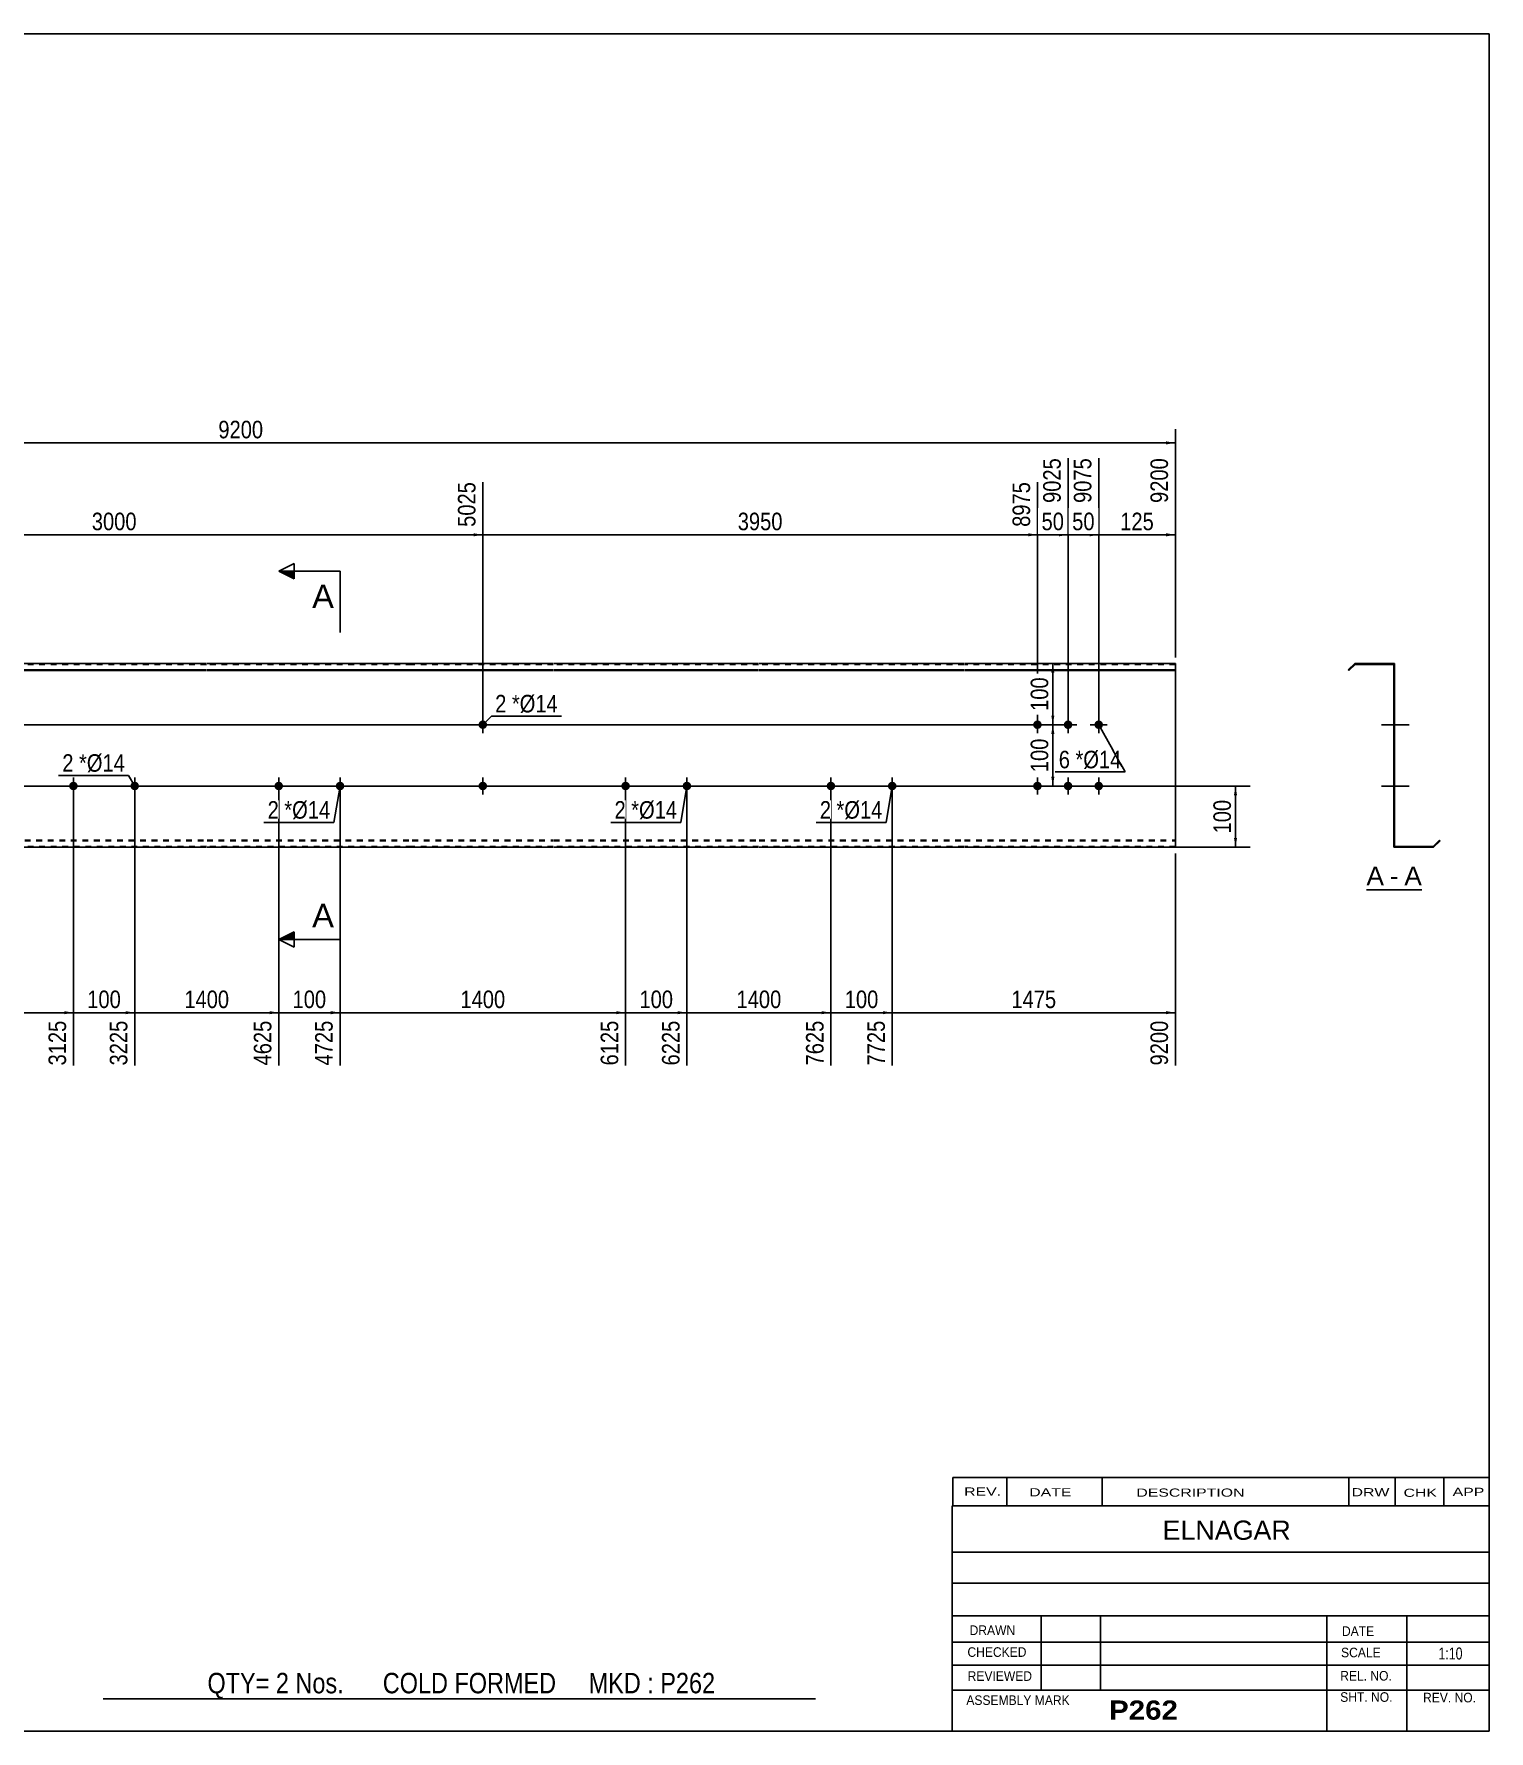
# Model space of a CAD drawing. Header units: millimetres. Extents: x -46 to 356, y -159 to 118.
# Drawn here: x 118.8 to 356.2, y -159.2 to 117.8 of the extents above; entities that cross this region are included whole.
import ezdxf

# ---------------------------------------------------------------- set-up
doc = ezdxf.new("R2010")
doc.units = ezdxf.units.MM
doc.linetypes.add('DXK_LINE_DOT1', pattern=[1.8814, 0.9407, -0.9407])
doc.styles.add('Arial', font='ARIAL.TTF', dxfattribs={"height": 0.2})
doc.styles.add('Arial Bold', font='ARIALBD.TTF', dxfattribs={"height": 0.2})
doc.styles.add('Arial Narrow', font='ARIALN.TTF', dxfattribs={"height": 0.2})

# ---------------------------------------------------------------- blocks, each defined once
blk = doc.blocks.new('Unknown-628701556-1200')
at = {"color": 5, "linetype": 'Continuous'}
for p, q in [((356.18, 117.75), (-43.82, 117.75)), ((356.18, -159.25), (356.18, 117.75)), ((-43.82, -159.25), (356.18, -159.25))]:
    blk.add_line(p, q, dxfattribs=at)
blk = doc.blocks.new('Unknown-628701556-12 - 1622')
at = {"color": 7, "linetype": 'Continuous'}
blk.add_line((336.18, -21.95), (345.21, -21.95), dxfattribs=at)
at = {"color": 0, "linetype": 'Continuous'}
blk.add_wipeout([(339.02, -21.2), (339.02, -18), (336.18, -18), (336.18, -21.2)], dxfattribs=at)
blk.add_wipeout([(341.4, -21.2), (341.4, -18), (339.98, -18), (339.98, -21.2)], dxfattribs=at)
at = {"color": 96, "linetype": 'Continuous', "style": 'Arial'}
blk.add_text('A', height=3.06, dxfattribs=at).set_placement((336.18, -21.2))
at = {"color": 0, "linetype": 'Continuous'}
blk.add_wipeout([(345.21, -21.2), (345.21, -18), (342.36, -18), (342.36, -21.2)], dxfattribs=at)
at = {"color": 96, "linetype": 'Continuous', "style": 'Arial'}
for s, p in [('A', (342.36, -21.2)), ('-', (339.98, -21.2))]:
    blk.add_text(s, height=3.06, dxfattribs=at).set_placement(p)
blk = doc.blocks.new('Bolt-628701556-1261 - 1220')
at = {"linetype": 'Continuous'}
for points in [[(192.69, 5, -1), (191.29, 5, -1)], [(192.69, -5, -1), (191.29, -5, -1)]]:
    blk.add_hatch(color=3, dxfattribs=at).paths.add_polyline_path(points)
at = {"color": 3, "linetype": 'Continuous'}
for p, q in [((191.99, 6.4), (191.99, 3.6)), ((193.39, 5), (190.59, 5)), ((193.39, -5), (190.59, -5)), ((191.99, -3.6), (191.99, -6.4))]:
    blk.add_line(p, q, dxfattribs=at)
blk = doc.blocks.new('Bolt-628701556-1304 - 1220')
at = {"linetype": 'Continuous'}
for points in [[(281.79, 5, -1), (283.19, 5, -1)], [(286.79, 5, -1), (288.19, 5, -1)], [(291.79, 5, -1), (293.19, 5, -1)], [(281.79, -5, -1), (283.19, -5, -1)], [(286.79, -5, -1), (288.19, -5, -1)], [(291.79, -5, -1), (293.19, -5, -1)]]:
    blk.add_hatch(color=3, dxfattribs=at).paths.add_polyline_path(points)
at = {"color": 3, "linetype": 'Continuous'}
for p, q in [((282.49, 3.6), (282.49, 6.4)), ((287.49, 3.6), (287.49, 6.4)), ((292.49, 3.6), (292.49, 6.4)), ((281.09, 5), (283.89, 5)), ((286.09, 5), (288.89, 5)), ((291.09, 5), (293.89, 5)), ((281.09, -5), (283.89, -5)), ((282.49, -6.4), (282.49, -3.6)), ((286.09, -5), (288.89, -5)), ((287.49, -6.4), (287.49, -3.6)), ((291.09, -5), (293.89, -5)), ((292.49, -6.4), (292.49, -3.6))]:
    blk.add_line(p, q, dxfattribs=at)
blk = doc.blocks.new('Bolt-628701556-1309 - 1220')
at = {"linetype": 'Continuous'}
for points in [[(125.19, -4.3, -1), (125.19, -5.7, -1)], [(135.19, -4.3, -1), (135.19, -5.7, -1)]]:
    blk.add_hatch(color=3, dxfattribs=at).paths.add_polyline_path(points)
at = {"color": 3, "linetype": 'Continuous'}
for p, q in [((123.79, -5), (126.59, -5)), ((125.19, -6.4), (125.19, -3.6)), ((133.79, -5), (136.59, -5)), ((135.19, -6.4), (135.19, -3.6))]:
    blk.add_line(p, q, dxfattribs=at)
blk = doc.blocks.new('Bolt-628701556-1314 - 1220')
at = {"linetype": 'Continuous'}
for points in [[(158.69, -4.3, -1), (158.69, -5.7, -1)], [(168.69, -4.3, -1), (168.69, -5.7, -1)]]:
    blk.add_hatch(color=3, dxfattribs=at).paths.add_polyline_path(points)
at = {"color": 3, "linetype": 'Continuous'}
for p, q in [((157.29, -5), (160.09, -5)), ((158.69, -6.4), (158.69, -3.6)), ((167.29, -5), (170.09, -5)), ((168.69, -6.4), (168.69, -3.6))]:
    blk.add_line(p, q, dxfattribs=at)
blk = doc.blocks.new('Bolt-628701556-1319 - 1220')
at = {"linetype": 'Continuous'}
for points in [[(215.29, -4.3, -1), (215.29, -5.7, -1)], [(225.29, -4.3, -1), (225.29, -5.7, -1)]]:
    blk.add_hatch(color=3, dxfattribs=at).paths.add_polyline_path(points)
at = {"color": 3, "linetype": 'Continuous'}
for p, q in [((213.89, -5), (216.69, -5)), ((215.29, -6.4), (215.29, -3.6)), ((223.89, -5), (226.69, -5)), ((225.29, -6.4), (225.29, -3.6))]:
    blk.add_line(p, q, dxfattribs=at)
blk = doc.blocks.new('Bolt-628701556-1324 - 1220')
at = {"linetype": 'Continuous'}
for points in [[(248.79, -4.3, -1), (248.79, -5.7, -1)], [(258.79, -4.3, -1), (258.79, -5.7, -1)]]:
    blk.add_hatch(color=3, dxfattribs=at).paths.add_polyline_path(points)
at = {"color": 3, "linetype": 'Continuous'}
for p, q in [((247.39, -5), (250.19, -5)), ((248.79, -6.4), (248.79, -3.6)), ((257.39, -5), (260.19, -5)), ((258.79, -6.4), (258.79, -3.6))]:
    blk.add_line(p, q, dxfattribs=at)
blk = doc.blocks.new('Part-628701556-1340 - 1220')
at = {"color": 2, "linetype": 'Continuous'}
for p, q in [((146.89, 15), (113.49, 15)), ((113.49, 13.94), (146.89, 13.94)), ((180.39, 15), (146.99, 15)), ((146.99, 13.94), (180.39, 13.94)), ((203.49, 15), (180.49, 15)), ((180.49, 13.94), (203.49, 13.94)), ((236.99, 15), (203.59, 15)), ((203.59, 13.94), (236.99, 13.94)), ((270.49, 15), (237.09, 15)), ((237.09, 13.94), (270.49, 13.94)), ((304.99, 15), (270.59, 15)), ((270.59, 13.94), (304.99, 13.94)), ((304.99, 13.94), (304.99, 15)), ((304.99, -15), (304.99, 13.94)), ((113.49, 13.83), (146.89, 13.83)), ((146.99, 13.83), (180.39, 13.83)), ((180.49, 13.83), (203.49, 13.83)), ((203.59, 13.83), (236.99, 13.83)), ((237.09, 13.83), (270.49, 13.83)), ((270.59, 13.83), (304.99, 13.83)), ((146.89, -15), (113.49, -15)), ((180.39, -15), (146.99, -15)), ((203.49, -15), (180.49, -15)), ((236.99, -15), (203.59, -15)), ((270.49, -15), (237.09, -15)), ((304.99, -15), (270.59, -15))]:
    blk.add_line(p, q, dxfattribs=at)
at = {"color": 7, "linetype": 'DXK_LINE_DOT1'}
for p, q in [((146.89, 14.85), (113.49, 14.85)), ((180.39, 14.85), (146.99, 14.85)), ((203.49, 14.85), (180.49, 14.85)), ((236.99, 14.85), (203.59, 14.85)), ((270.49, 14.85), (237.09, 14.85)), ((304.99, 14.85), (270.59, 14.85)), ((113.49, -13.83), (146.89, -13.83)), ((146.99, -13.83), (180.39, -13.83)), ((180.49, -13.83), (203.49, -13.83)), ((203.59, -13.83), (236.99, -13.83)), ((237.09, -13.83), (270.49, -13.83)), ((270.59, -13.83), (304.99, -13.83)), ((113.49, -13.94), (146.89, -13.94)), ((146.89, -14.85), (113.49, -14.85)), ((146.99, -13.94), (180.39, -13.94)), ((180.39, -14.85), (146.99, -14.85)), ((180.49, -13.94), (203.49, -13.94)), ((203.49, -14.85), (180.49, -14.85)), ((203.59, -13.94), (236.99, -13.94)), ((236.99, -14.85), (203.59, -14.85)), ((237.09, -13.94), (270.49, -13.94)), ((270.49, -14.85), (237.09, -14.85)), ((270.59, -13.94), (304.99, -13.94)), ((304.99, -14.85), (270.59, -14.85))]:
    blk.add_line(p, q, dxfattribs=at)
blk = doc.blocks.new('Bolt-628701556-1627 - 1622')
at = {"linetype": 'Continuous'}
for points in [[(340.77, 4.3), (340.77, 5.7), (340.62, 5.7), (340.62, 4.3)], [(340.77, -5.7), (340.77, -4.3), (340.62, -4.3), (340.62, -5.7)]]:
    blk.add_hatch(color=3, dxfattribs=at).paths.add_polyline_path(points)
at = {"color": 3, "linetype": 'Continuous'}
for p, q in [((340.77, 5.7), (340.62, 5.7)), ((340.77, 5), (338.62, 5)), ((340.77, 4.3), (340.62, 4.3)), ((340.77, -5), (338.62, -5)), ((340.77, -4.3), (340.62, -4.3)), ((340.77, -5.7), (340.62, -5.7))]:
    blk.add_line(p, q, dxfattribs=at)
blk = doc.blocks.new('Bolt-628701556-1628 - 1622')
at = {"linetype": 'Continuous'}
blk.add_hatch(color=3, dxfattribs=at).paths.add_polyline_path([(340.62, -4.3), (340.62, -5.7), (340.77, -5.7), (340.77, -4.3)])
blk.add_hatch(color=3, dxfattribs=at).paths.add_polyline_path([(340.62, -4.3), (340.62, -5.7), (340.77, -5.7), (340.77, -4.3)])
at = {"color": 3, "linetype": 'Continuous'}
for p, q in [((339.82, -5), (343.12, -5)), ((339.82, -5), (343.12, -5)), ((340.62, -4.3), (340.77, -4.3)), ((340.62, -4.3), (340.77, -4.3)), ((340.62, -5.7), (340.77, -5.7)), ((340.62, -5.7), (340.77, -5.7))]:
    blk.add_line(p, q, dxfattribs=at)
blk = doc.blocks.new('Bolt-628701556-1629 - 1622')
at = {"linetype": 'Continuous'}
blk.add_hatch(color=3, dxfattribs=at).paths.add_polyline_path([(340.62, 5.7), (340.62, 4.3), (340.77, 4.3), (340.77, 5.7)])
blk.add_hatch(color=3, dxfattribs=at).paths.add_polyline_path([(340.62, 5.7), (340.62, 4.3), (340.77, 4.3), (340.77, 5.7)])
at = {"color": 3, "linetype": 'Continuous'}
for p, q in [((340.62, 5.7), (340.77, 5.7)), ((340.62, 5.7), (340.77, 5.7)), ((339.82, 5), (343.12, 5)), ((339.82, 5), (343.12, 5)), ((340.62, 4.3), (340.77, 4.3)), ((340.62, 4.3), (340.77, 4.3))]:
    blk.add_line(p, q, dxfattribs=at)
blk = doc.blocks.new('Bolt-628701556-1630 - 1622')
at = {"linetype": 'Continuous'}
for points in [[(340.62, 5.7), (340.62, 4.3), (340.77, 4.3), (340.77, 5.7)], [(340.62, 5.7), (340.62, 4.3), (340.77, 4.3), (340.77, 5.7)], [(340.62, 5.7), (340.62, 4.3), (340.77, 4.3), (340.77, 5.7)], [(340.62, -4.3), (340.62, -5.7), (340.77, -5.7), (340.77, -4.3)], [(340.62, -4.3), (340.62, -5.7), (340.77, -5.7), (340.77, -4.3)], [(340.62, -4.3), (340.62, -5.7), (340.77, -5.7), (340.77, -4.3)]]:
    blk.add_hatch(color=3, dxfattribs=at).paths.add_polyline_path(points)
at = {"color": 3, "linetype": 'Continuous'}
for p, q in [((340.77, 5.7), (340.62, 5.7)), ((340.77, 5.7), (340.62, 5.7)), ((340.77, 5.7), (340.62, 5.7)), ((342.07, 5), (338.77, 5)), ((342.07, 5), (338.77, 5)), ((342.07, 5), (338.77, 5)), ((340.77, 4.3), (340.62, 4.3)), ((340.77, 4.3), (340.62, 4.3)), ((340.77, 4.3), (340.62, 4.3)), ((342.07, -5), (338.77, -5)), ((342.07, -5), (338.77, -5)), ((342.07, -5), (338.77, -5)), ((340.77, -4.3), (340.62, -4.3)), ((340.77, -4.3), (340.62, -4.3)), ((340.77, -4.3), (340.62, -4.3)), ((340.77, -5.7), (340.62, -5.7)), ((340.77, -5.7), (340.62, -5.7)), ((340.77, -5.7), (340.62, -5.7))]:
    blk.add_line(p, q, dxfattribs=at)
blk = doc.blocks.new('Bolt-628701556-1631 - 1622')
at = {"linetype": 'Continuous'}
for points in [[(340.62, 5.7), (340.62, 4.3), (340.77, 4.3), (340.77, 5.7)], [(340.62, 5.7), (340.62, 4.3), (340.77, 4.3), (340.77, 5.7)], [(340.62, 5.7), (340.62, 4.3), (340.77, 4.3), (340.77, 5.7)], [(340.62, -4.3), (340.62, -5.7), (340.77, -5.7), (340.77, -4.3)], [(340.62, -4.3), (340.62, -5.7), (340.77, -5.7), (340.77, -4.3)], [(340.62, -4.3), (340.62, -5.7), (340.77, -5.7), (340.77, -4.3)]]:
    blk.add_hatch(color=3, dxfattribs=at).paths.add_polyline_path(points)
at = {"color": 3, "linetype": 'Continuous'}
for p, q in [((340.77, 5.7), (340.62, 5.7)), ((340.77, 5.7), (340.62, 5.7)), ((340.77, 5.7), (340.62, 5.7)), ((342.07, 5), (338.77, 5)), ((342.07, 5), (338.77, 5)), ((342.07, 5), (338.77, 5)), ((340.77, 4.3), (340.62, 4.3)), ((340.77, 4.3), (340.62, 4.3)), ((340.77, 4.3), (340.62, 4.3)), ((342.07, -5), (338.77, -5)), ((342.07, -5), (338.77, -5)), ((342.07, -5), (338.77, -5)), ((340.77, -4.3), (340.62, -4.3)), ((340.77, -4.3), (340.62, -4.3)), ((340.77, -4.3), (340.62, -4.3)), ((340.77, -5.7), (340.62, -5.7)), ((340.77, -5.7), (340.62, -5.7)), ((340.77, -5.7), (340.62, -5.7))]:
    blk.add_line(p, q, dxfattribs=at)
blk = doc.blocks.new('Bolt-628701556-1632 - 1622')
at = {"linetype": 'Continuous'}
blk.add_hatch(color=3, dxfattribs=at).paths.add_polyline_path([(340.77, -5.7), (340.77, -4.3), (340.62, -4.3), (340.62, -5.7)])
blk.add_hatch(color=3, dxfattribs=at).paths.add_polyline_path([(340.77, -5.7), (340.77, -4.3), (340.62, -4.3), (340.62, -5.7)])
at = {"color": 3, "linetype": 'Continuous'}
for p, q in [((339.67, -5), (342.42, -5)), ((339.67, -5), (342.42, -5)), ((340.62, -4.3), (340.77, -4.3)), ((340.62, -4.3), (340.77, -4.3)), ((340.62, -5.7), (340.77, -5.7)), ((340.62, -5.7), (340.77, -5.7))]:
    blk.add_line(p, q, dxfattribs=at)
blk = doc.blocks.new('Bolt-628701556-1633 - 1622')
at = {"linetype": 'Continuous'}
blk.add_hatch(color=3, dxfattribs=at).paths.add_polyline_path([(340.77, -5.7), (340.77, -4.3), (340.62, -4.3), (340.62, -5.7)])
blk.add_hatch(color=3, dxfattribs=at).paths.add_polyline_path([(340.77, -5.7), (340.77, -4.3), (340.62, -4.3), (340.62, -5.7)])
at = {"color": 3, "linetype": 'Continuous'}
for p, q in [((339.67, -5), (342.42, -5)), ((339.67, -5), (342.42, -5)), ((340.62, -4.3), (340.77, -4.3)), ((340.62, -4.3), (340.77, -4.3)), ((340.62, -5.7), (340.77, -5.7)), ((340.62, -5.7), (340.77, -5.7))]:
    blk.add_line(p, q, dxfattribs=at)
blk = doc.blocks.new('Bolt-628701556-1634 - 1622')
at = {"linetype": 'Continuous'}
blk.add_hatch(color=3, dxfattribs=at).paths.add_polyline_path([(340.77, -5.7), (340.77, -4.3), (340.62, -4.3), (340.62, -5.7)])
blk.add_hatch(color=3, dxfattribs=at).paths.add_polyline_path([(340.77, -5.7), (340.77, -4.3), (340.62, -4.3), (340.62, -5.7)])
at = {"color": 3, "linetype": 'Continuous'}
for p, q in [((339.67, -5), (342.42, -5)), ((339.67, -5), (342.42, -5)), ((340.62, -4.3), (340.77, -4.3)), ((340.62, -4.3), (340.77, -4.3)), ((340.62, -5.7), (340.77, -5.7)), ((340.62, -5.7), (340.77, -5.7))]:
    blk.add_line(p, q, dxfattribs=at)
blk = doc.blocks.new('Bolt-628701556-1635 - 1622')
at = {"linetype": 'Continuous'}
blk.add_hatch(color=3, dxfattribs=at).paths.add_polyline_path([(340.77, -5.7), (340.77, -4.3), (340.62, -4.3), (340.62, -5.7)])
blk.add_hatch(color=3, dxfattribs=at).paths.add_polyline_path([(340.77, -5.7), (340.77, -4.3), (340.62, -4.3), (340.62, -5.7)])
at = {"color": 3, "linetype": 'Continuous'}
for p, q in [((339.67, -5), (342.42, -5)), ((339.67, -5), (342.42, -5)), ((340.62, -4.3), (340.77, -4.3)), ((340.62, -4.3), (340.77, -4.3)), ((340.62, -5.7), (340.77, -5.7)), ((340.62, -5.7), (340.77, -5.7))]:
    blk.add_line(p, q, dxfattribs=at)
blk = doc.blocks.new('Part-628701556-1636 - 1622')
at = {"color": 2, "linetype": 'Continuous'}
for p, q in [((334.27, 15), (333.21, 13.94)), ((333.21, 13.94), (333.31, 13.83)), ((334.33, 14.85), (333.31, 13.83)), ((334.27, 15), (340.77, 15)), ((334.33, 14.85), (340.62, 14.85)), ((340.62, 14.85), (340.62, -15)), ((340.77, -14.85), (340.77, 15)), ((347.06, -14.85), (348.07, -13.83)), ((348.18, -13.94), (348.07, -13.83)), ((347.12, -15), (340.62, -15)), ((347.06, -14.85), (340.77, -14.85)), ((347.12, -15), (348.18, -13.94))]:
    blk.add_line(p, q, dxfattribs=at)
blk = doc.blocks.new('Bolt-628701556-1813 - 1622')
at = {"linetype": 'Continuous'}
blk.add_hatch(color=3, dxfattribs=at).paths.add_polyline_path([(340.77, -5.7), (340.77, -4.3), (340.62, -4.3), (340.62, -5.7)])
blk.add_hatch(color=3, dxfattribs=at).paths.add_polyline_path([(340.77, -5.7), (340.77, -4.3), (340.62, -4.3), (340.62, -5.7)])
at = {"color": 3, "linetype": 'Continuous'}
for p, q in [((339.67, -5), (342.42, -5)), ((339.67, -5), (342.42, -5)), ((340.62, -4.3), (340.77, -4.3)), ((340.62, -4.3), (340.77, -4.3)), ((340.62, -5.7), (340.77, -5.7)), ((340.62, -5.7), (340.77, -5.7))]:
    blk.add_line(p, q, dxfattribs=at)
blk = doc.blocks.new('StraightDimension-628701556-1566 - 1220')
at = {"linetype": 'Continuous'}
blk.add_hatch(color=7, dxfattribs=at).paths.add_polyline_path([(280.99, 36.25), (282.49, 36), (280.99, 35.75)])
at = {"color": 7, "linetype": 'Continuous'}
for p, q in [((191.99, 6), (191.99, 44.61)), ((282.49, 6), (282.49, 44.61)), ((191.99, 36), (282.49, 36))]:
    blk.add_line(p, q, dxfattribs=at)
at = {"color": 0, "linetype": 'Continuous'}
blk.add_wipeout([(281.89, 45.21), (277.69, 45.21), (277.69, 36.7), (281.89, 36.7)], dxfattribs=at)
at = {"color": 0}
blk.add_wipeout([(241.5, 36.15), (241.5, 40.35), (232.99, 40.35), (232.99, 36.15)], dxfattribs=at)
at = {"color": 3, "linetype": 'Continuous', "style": 'Arial Narrow'}
blk.add_text('8975', height=2.863, rotation=90.0002, dxfattribs=at).set_placement((281.29, 37.3))
at = {"color": 3, "style": 'Arial Narrow'}
blk.add_text('3950', height=2.863, dxfattribs=at).set_placement((233.59, 36.75))
blk = doc.blocks.new('StraightDimension-628701556-1961 - 1220')
at = {"linetype": 'Continuous'}
blk.add_hatch(color=7, dxfattribs=at).paths.add_polyline_path([(223.79, -41.75), (225.29, -42), (223.79, -42.25)])
at = {"color": 7, "linetype": 'Continuous'}
for p, q in [((215.29, -6), (215.29, -50.61)), ((225.29, -6), (225.29, -50.61)), ((215.29, -42), (225.29, -42))]:
    blk.add_line(p, q, dxfattribs=at)
at = {"color": 0}
blk.add_wipeout([(223.64, -41.85), (223.64, -37.65), (216.95, -37.65), (216.95, -41.85)], dxfattribs=at)
at = {"color": 3, "style": 'Arial Narrow'}
blk.add_text('100', height=2.863, dxfattribs=at).set_placement((217.55, -41.25))
at = {"color": 0, "linetype": 'Continuous'}
blk.add_wipeout([(224.69, -42.7), (220.49, -42.7), (220.49, -51.21), (224.69, -51.21)], dxfattribs=at)
at = {"color": 3, "linetype": 'Continuous', "style": 'Arial Narrow'}
blk.add_text('6225', height=2.863, rotation=90.0002, dxfattribs=at).set_placement((224.09, -50.61))
blk = doc.blocks.new('StraightDimension-628701556-1357 - 1220')
at = {"linetype": 'Continuous'}
blk.add_hatch(color=7, dxfattribs=at).paths.add_polyline_path([(303.49, 51.25), (304.99, 51), (303.49, 50.75)])
at = {"color": 7, "linetype": 'Continuous'}
for p, q in [((304.99, 16), (304.99, 53.25)), ((0, 51), (304.99, 51))]:
    blk.add_line(p, q, dxfattribs=at)
at = {"color": 0}
blk.add_wipeout([(156.75, 51.15), (156.75, 55.35), (148.24, 55.35), (148.24, 51.15)], dxfattribs=at)
at = {"color": 3, "style": 'Arial Narrow'}
blk.add_text('9200', height=2.863, dxfattribs=at).set_placement((148.84, 51.75))
blk = doc.blocks.new('StraightDimension-628701556-1370 - 1220')
at = {"linetype": 'Continuous'}
for points in [[(314.56, -6.5), (314.81, -5), (315.06, -6.5)], [(315.06, -13.5), (314.81, -15), (314.56, -13.5)]]:
    blk.add_hatch(color=7, dxfattribs=at).paths.add_polyline_path(points)
at = {"color": 7, "linetype": 'Continuous'}
for p, q in [((72.69, -5), (317.21, -5)), ((314.81, -15), (314.81, -5)), ((293.49, -15), (317.21, -15))]:
    blk.add_line(p, q, dxfattribs=at)
at = {"color": 0}
blk.add_wipeout([(314.66, -6.66), (310.46, -6.66), (310.46, -13.34), (314.66, -13.34)], dxfattribs=at)
at = {"color": 3, "style": 'Arial Narrow'}
blk.add_text('100', height=2.863, rotation=90.0002, dxfattribs=at).set_placement((314.06, -12.74))
blk = doc.blocks.new('StraightDimension-628701556-1387 - 1220')
at = {"linetype": 'Continuous'}
for points in [[(284.75, 3.5), (285, 5), (285.25, 3.5)], [(285.25, -3.5), (285, -5), (284.75, -3.5)]]:
    blk.add_hatch(color=7, dxfattribs=at).paths.add_polyline_path(points)
at = {"color": 7, "linetype": 'Continuous'}
for p, q in [((72.69, 5), (287.4, 5)), ((285, -5), (285, 5)), ((72.69, -5), (287.4, -5))]:
    blk.add_line(p, q, dxfattribs=at)
at = {"color": 0}
blk.add_wipeout([(284.85, 3.34), (280.65, 3.34), (280.65, -3.34), (284.85, -3.34)], dxfattribs=at)
at = {"color": 3, "style": 'Arial Narrow'}
blk.add_text('100', height=2.863, rotation=90.0002, dxfattribs=at).set_placement((284.25, -2.74))
blk = doc.blocks.new('StraightDimension-628701556-1805 - 1220')
at = {"linetype": 'Continuous'}
blk.add_hatch(color=7, dxfattribs=at).paths.add_polyline_path([(285.99, 36.25), (287.49, 36), (285.99, 35.75)])
at = {"color": 7, "linetype": 'Continuous'}
for p, q in [((287.49, 6), (287.49, 48.51)), ((282.49, 6), (282.49, 44.61)), ((282.49, 36), (287.49, 36))]:
    blk.add_line(p, q, dxfattribs=at)
at = {"color": 0}
blk.add_wipeout([(287.42, 36.15), (287.42, 40.35), (282.56, 40.35), (282.56, 36.15)], dxfattribs=at)
at = {"color": 0, "linetype": 'Continuous'}
blk.add_wipeout([(286.89, 49.11), (282.69, 49.11), (282.69, 40.6), (286.89, 40.6)], dxfattribs=at)
at = {"color": 3, "linetype": 'Continuous', "style": 'Arial Narrow'}
blk.add_text('9025', height=2.863, rotation=90.0002, dxfattribs=at).set_placement((286.29, 41.2))
at = {"color": 3, "style": 'Arial Narrow'}
blk.add_text('50', height=2.863, dxfattribs=at).set_placement((283.16, 36.75))
blk = doc.blocks.new('StraightDimension-628701556-1403 - 1220')
at = {"linetype": 'Continuous'}
for points in [[(284.75, 13.5), (285, 15), (285.25, 13.5)], [(285.25, 6.5), (285, 5), (284.75, 6.5)]]:
    blk.add_hatch(color=7, dxfattribs=at).paths.add_polyline_path(points)
at = {"color": 7, "linetype": 'Continuous'}
for p, q in [((291.49, 15), (282.75, 15)), ((285, 5), (285, 15)), ((72.69, 5), (287.4, 5))]:
    blk.add_line(p, q, dxfattribs=at)
at = {"color": 0}
blk.add_wipeout([(284.85, 13.34), (280.65, 13.34), (280.65, 6.66), (284.85, 6.66)], dxfattribs=at)
at = {"color": 3, "style": 'Arial Narrow'}
blk.add_text('100', height=2.863, rotation=90.0002, dxfattribs=at).set_placement((284.25, 7.26))
blk = doc.blocks.new('StraightDimension-628701556-1553 - 1220')
at = {"linetype": 'Continuous'}
blk.add_hatch(color=7, dxfattribs=at).paths.add_polyline_path([(190.49, 36.25), (191.99, 36), (190.49, 35.75)])
at = {"color": 7, "linetype": 'Continuous'}
for p, q in [((71.69, 6), (71.69, 44.61)), ((191.99, 6), (191.99, 44.61)), ((71.69, 36), (191.99, 36))]:
    blk.add_line(p, q, dxfattribs=at)
at = {"color": 0, "linetype": 'Continuous'}
blk.add_wipeout([(191.39, 45.21), (187.19, 45.21), (187.19, 36.7), (191.39, 36.7)], dxfattribs=at)
at = {"color": 0}
blk.add_wipeout([(136.1, 36.15), (136.1, 40.35), (127.59, 40.35), (127.59, 36.15)], dxfattribs=at)
at = {"color": 3, "linetype": 'Continuous', "style": 'Arial Narrow'}
blk.add_text('5025', height=2.863, rotation=90.0002, dxfattribs=at).set_placement((190.79, 37.3))
at = {"color": 3, "style": 'Arial Narrow'}
blk.add_text('3000', height=2.863, dxfattribs=at).set_placement((128.19, 36.75))
blk = doc.blocks.new('StraightDimension-628701556-1963 - 1220')
at = {"linetype": 'Continuous'}
blk.add_hatch(color=7, dxfattribs=at).paths.add_polyline_path([(167.19, -41.75), (168.69, -42), (167.19, -42.25)])
at = {"color": 7, "linetype": 'Continuous'}
for p, q in [((158.69, -6), (158.69, -50.61)), ((168.69, -6), (168.69, -50.61)), ((158.69, -42), (168.69, -42))]:
    blk.add_line(p, q, dxfattribs=at)
at = {"color": 0}
blk.add_wipeout([(167.04, -41.85), (167.04, -37.65), (160.35, -37.65), (160.35, -41.85)], dxfattribs=at)
at = {"color": 3, "style": 'Arial Narrow'}
blk.add_text('100', height=2.863, dxfattribs=at).set_placement((160.95, -41.25))
at = {"color": 0, "linetype": 'Continuous'}
blk.add_wipeout([(168.09, -42.7), (163.89, -42.7), (163.89, -51.21), (168.09, -51.21)], dxfattribs=at)
at = {"color": 3, "linetype": 'Continuous', "style": 'Arial Narrow'}
blk.add_text('4725', height=2.863, rotation=90.0002, dxfattribs=at).set_placement((167.49, -50.61))
blk = doc.blocks.new('StraightDimension-628701556-1580 - 1220')
at = {"linetype": 'Continuous'}
blk.add_hatch(color=7, dxfattribs=at).paths.add_polyline_path([(303.49, 36.25), (304.99, 36), (303.49, 35.75)])
at = {"color": 7, "linetype": 'Continuous'}
for p, q in [((292.49, 6), (292.49, 48.51)), ((304.99, 16), (304.99, 48.51)), ((292.49, 36), (304.99, 36))]:
    blk.add_line(p, q, dxfattribs=at)
at = {"color": 0}
blk.add_wipeout([(302.08, 36.15), (302.08, 40.35), (295.4, 40.35), (295.4, 36.15)], dxfattribs=at)
at = {"color": 0, "linetype": 'Continuous'}
blk.add_wipeout([(304.39, 49.11), (300.19, 49.11), (300.19, 40.6), (304.39, 40.6)], dxfattribs=at)
at = {"color": 3, "linetype": 'Continuous', "style": 'Arial Narrow'}
blk.add_text('9200', height=2.863, rotation=90.0002, dxfattribs=at).set_placement((303.79, 41.2))
at = {"color": 3, "style": 'Arial Narrow'}
blk.add_text('125', height=2.863, dxfattribs=at).set_placement((296, 36.75))
blk = doc.blocks.new('StraightDimension-628701556-1807 - 1220')
at = {"linetype": 'Continuous'}
blk.add_hatch(color=7, dxfattribs=at).paths.add_polyline_path([(290.99, 36.25), (292.49, 36), (290.99, 35.75)])
at = {"color": 7, "linetype": 'Continuous'}
for p, q in [((287.49, 6), (287.49, 48.51)), ((292.49, 6), (292.49, 48.51)), ((287.49, 36), (292.49, 36))]:
    blk.add_line(p, q, dxfattribs=at)
at = {"color": 0}
blk.add_wipeout([(292.42, 36.15), (292.42, 40.35), (287.56, 40.35), (287.56, 36.15)], dxfattribs=at)
at = {"color": 0, "linetype": 'Continuous'}
blk.add_wipeout([(291.89, 49.11), (287.69, 49.11), (287.69, 40.6), (291.89, 40.6)], dxfattribs=at)
at = {"color": 3, "linetype": 'Continuous', "style": 'Arial Narrow'}
blk.add_text('9075', height=2.863, rotation=90.0002, dxfattribs=at).set_placement((291.29, 41.2))
at = {"color": 3, "style": 'Arial Narrow'}
blk.add_text('50', height=2.863, dxfattribs=at).set_placement((288.16, 36.75))
blk = doc.blocks.new('StraightDimension-628701556-1958 - 1220')
at = {"linetype": 'Continuous'}
blk.add_hatch(color=7, dxfattribs=at).paths.add_polyline_path([(303.49, -41.75), (304.99, -42), (303.49, -42.25)])
at = {"color": 7, "linetype": 'Continuous'}
for p, q in [((258.79, -6), (258.79, -50.61)), ((304.99, -16), (304.99, -50.61)), ((258.79, -42), (304.99, -42))]:
    blk.add_line(p, q, dxfattribs=at)
at = {"color": 0}
blk.add_wipeout([(286.15, -41.85), (286.15, -37.65), (277.64, -37.65), (277.64, -41.85)], dxfattribs=at)
at = {"color": 0, "linetype": 'Continuous'}
blk.add_wipeout([(304.39, -42.7), (300.19, -42.7), (300.19, -51.21), (304.39, -51.21)], dxfattribs=at)
at = {"color": 3, "style": 'Arial Narrow'}
blk.add_text('1475', height=2.863, dxfattribs=at).set_placement((278.24, -41.25))
at = {"color": 3, "linetype": 'Continuous', "style": 'Arial Narrow'}
blk.add_text('9200', height=2.863, rotation=90.0002, dxfattribs=at).set_placement((303.79, -50.61))
blk = doc.blocks.new('StraightDimension-628701556-1959 - 1220')
at = {"linetype": 'Continuous'}
blk.add_hatch(color=7, dxfattribs=at).paths.add_polyline_path([(257.29, -41.75), (258.79, -42), (257.29, -42.25)])
at = {"color": 7, "linetype": 'Continuous'}
for p, q in [((248.79, -6), (248.79, -50.61)), ((258.79, -6), (258.79, -50.61)), ((248.79, -42), (258.79, -42))]:
    blk.add_line(p, q, dxfattribs=at)
at = {"color": 0}
blk.add_wipeout([(257.14, -41.85), (257.14, -37.65), (250.45, -37.65), (250.45, -41.85)], dxfattribs=at)
at = {"color": 3, "style": 'Arial Narrow'}
blk.add_text('100', height=2.863, dxfattribs=at).set_placement((251.05, -41.25))
at = {"color": 0, "linetype": 'Continuous'}
blk.add_wipeout([(258.19, -42.7), (253.99, -42.7), (253.99, -51.21), (258.19, -51.21)], dxfattribs=at)
at = {"color": 3, "linetype": 'Continuous', "style": 'Arial Narrow'}
blk.add_text('7725', height=2.863, rotation=90.0002, dxfattribs=at).set_placement((257.59, -50.61))
blk = doc.blocks.new('StraightDimension-628701556-1960 - 1220')
at = {"linetype": 'Continuous'}
blk.add_hatch(color=7, dxfattribs=at).paths.add_polyline_path([(247.29, -41.75), (248.79, -42), (247.29, -42.25)])
at = {"color": 7, "linetype": 'Continuous'}
for p, q in [((225.29, -6), (225.29, -50.61)), ((248.79, -6), (248.79, -50.61)), ((225.29, -42), (248.79, -42))]:
    blk.add_line(p, q, dxfattribs=at)
at = {"color": 0}
blk.add_wipeout([(241.3, -41.85), (241.3, -37.65), (232.79, -37.65), (232.79, -41.85)], dxfattribs=at)
at = {"color": 0, "linetype": 'Continuous'}
blk.add_wipeout([(248.19, -42.7), (243.99, -42.7), (243.99, -51.21), (248.19, -51.21)], dxfattribs=at)
at = {"color": 3, "style": 'Arial Narrow'}
blk.add_text('1400', height=2.863, dxfattribs=at).set_placement((233.39, -41.25))
at = {"color": 3, "linetype": 'Continuous', "style": 'Arial Narrow'}
blk.add_text('7625', height=2.863, rotation=90.0002, dxfattribs=at).set_placement((247.59, -50.61))
blk = doc.blocks.new('StraightDimension-628701556-1962 - 1220')
at = {"linetype": 'Continuous'}
blk.add_hatch(color=7, dxfattribs=at).paths.add_polyline_path([(213.79, -41.75), (215.29, -42), (213.79, -42.25)])
at = {"color": 7, "linetype": 'Continuous'}
for p, q in [((168.69, -6), (168.69, -50.61)), ((215.29, -6), (215.29, -50.61)), ((168.69, -42), (215.29, -42))]:
    blk.add_line(p, q, dxfattribs=at)
at = {"color": 0}
blk.add_wipeout([(196.25, -41.85), (196.25, -37.65), (187.74, -37.65), (187.74, -41.85)], dxfattribs=at)
at = {"color": 0, "linetype": 'Continuous'}
blk.add_wipeout([(214.69, -42.7), (210.49, -42.7), (210.49, -51.21), (214.69, -51.21)], dxfattribs=at)
at = {"color": 3, "style": 'Arial Narrow'}
blk.add_text('1400', height=2.863, dxfattribs=at).set_placement((188.34, -41.25))
at = {"color": 3, "linetype": 'Continuous', "style": 'Arial Narrow'}
blk.add_text('6125', height=2.863, rotation=90.0002, dxfattribs=at).set_placement((214.09, -50.61))
blk = doc.blocks.new('StraightDimension-628701556-1964 - 1220')
at = {"linetype": 'Continuous'}
blk.add_hatch(color=7, dxfattribs=at).paths.add_polyline_path([(157.19, -41.75), (158.69, -42), (157.19, -42.25)])
at = {"color": 7, "linetype": 'Continuous'}
for p, q in [((135.19, -6), (135.19, -50.61)), ((158.69, -6), (158.69, -50.61)), ((135.19, -42), (158.69, -42))]:
    blk.add_line(p, q, dxfattribs=at)
at = {"color": 0}
blk.add_wipeout([(151.2, -41.85), (151.2, -37.65), (142.69, -37.65), (142.69, -41.85)], dxfattribs=at)
at = {"color": 0, "linetype": 'Continuous'}
blk.add_wipeout([(158.09, -42.7), (153.89, -42.7), (153.89, -51.21), (158.09, -51.21)], dxfattribs=at)
at = {"color": 3, "style": 'Arial Narrow'}
blk.add_text('1400', height=2.863, dxfattribs=at).set_placement((143.29, -41.25))
at = {"color": 3, "linetype": 'Continuous', "style": 'Arial Narrow'}
blk.add_text('4625', height=2.863, rotation=90.0002, dxfattribs=at).set_placement((157.49, -50.61))
blk = doc.blocks.new('StraightDimension-628701556-1965 - 1220')
at = {"linetype": 'Continuous'}
blk.add_hatch(color=7, dxfattribs=at).paths.add_polyline_path([(133.69, -41.75), (135.19, -42), (133.69, -42.25)])
at = {"color": 7, "linetype": 'Continuous'}
for p, q in [((125.19, -6), (125.19, -50.61)), ((135.19, -6), (135.19, -50.61)), ((125.19, -42), (135.19, -42))]:
    blk.add_line(p, q, dxfattribs=at)
at = {"color": 0}
blk.add_wipeout([(133.54, -41.85), (133.54, -37.65), (126.85, -37.65), (126.85, -41.85)], dxfattribs=at)
at = {"color": 3, "style": 'Arial Narrow'}
blk.add_text('100', height=2.863, dxfattribs=at).set_placement((127.45, -41.25))
at = {"color": 0, "linetype": 'Continuous'}
blk.add_wipeout([(134.59, -42.7), (130.39, -42.7), (130.39, -51.21), (134.59, -51.21)], dxfattribs=at)
at = {"color": 3, "linetype": 'Continuous', "style": 'Arial Narrow'}
blk.add_text('3225', height=2.863, rotation=90.0002, dxfattribs=at).set_placement((133.99, -50.61))
blk = doc.blocks.new('StraightDimension-628701556-1966 - 1220')
at = {"linetype": 'Continuous'}
blk.add_hatch(color=7, dxfattribs=at).paths.add_polyline_path([(123.69, -41.75), (125.19, -42), (123.69, -42.25)])
at = {"color": 7, "linetype": 'Continuous'}
for p, q in [((101.69, -6), (101.69, -50.61)), ((125.19, -6), (125.19, -50.61)), ((101.69, -42), (125.19, -42))]:
    blk.add_line(p, q, dxfattribs=at)
at = {"color": 0}
blk.add_wipeout([(116.79, -41.85), (116.79, -37.65), (110.1, -37.65), (110.1, -41.85)], dxfattribs=at)
at = {"color": 0, "linetype": 'Continuous'}
blk.add_wipeout([(124.59, -42.7), (120.39, -42.7), (120.39, -51.21), (124.59, -51.21)], dxfattribs=at)
at = {"color": 3, "style": 'Arial Narrow'}
blk.add_text('800', height=2.863, dxfattribs=at).set_placement((110.7, -41.25))
at = {"color": 3, "linetype": 'Continuous', "style": 'Arial Narrow'}
blk.add_text('3125', height=2.863, rotation=90.0002, dxfattribs=at).set_placement((123.99, -50.61))
blk = doc.blocks.new('CBS_REVISION-628701556-2076')
at = {"color": 7, "linetype": 'Continuous'}
for p, q in [((268.67, -117.87), (356.17, -117.87)), ((268.67, -117.87), (268.67, -122.5)), ((277.47, -117.87), (277.47, -122.5)), ((293.06, -117.87), (293.06, -122.44)), ((333.32, -117.87), (333.32, -122.5)), ((340.86, -117.87), (340.86, -122.5)), ((348.81, -117.87), (348.81, -122.5)), ((268.67, -122.5), (356.17, -122.5))]:
    blk.add_line(p, q, dxfattribs=at)
at = {"color": 7, "style": 'Arial Narrow', "width": 1.7}
for s, height, p in [('REV.', 1.326, (270.53, -120.82)), ('DATE', 1.326, (281.15, -120.94)), ('DESCRIPTION', 1.3257, (298.63, -120.99)), ('DRW', 1.326, (333.75, -120.93)), ('CHK', 1.326, (342.23, -121.02)), ('APP', 1.326, (350.24, -120.87))]:
    blk.add_text(s, height=height, dxfattribs=at).set_placement(p)
blk = doc.blocks.new('CBS_CALLOFF-628701556-2074')
at = {"color": 7, "linetype": 'Continuous'}
blk.add_line((130.06, -153.98), (246.29, -154), dxfattribs=at)
at = {"color": 3, "linetype": 'Continuous', "style": 'Arial Narrow'}
blk.add_text('QTY= 2 Nos.      COLD FORMED     MKD : P262', height=3.3405, dxfattribs=at).set_placement((147.06, -153.09))
blk = doc.blocks.new('CBS_NAME_BLOG-628701556-2075')
at = {"color": 7, "linetype": 'Continuous'}
for p, q in [((268.59, -159.21), (268.58, -122.5)), ((268.59, -122.5), (356.1, -122.5)), ((268.59, -130.04), (356.11, -130.04)), ((268.66, -135.09), (356.18, -135.09)), ((268.59, -140.46), (356.1, -140.46)), ((283.11, -152.57), (283.11, -140.47)), ((292.79, -152.54), (292.79, -140.47)), ((329.71, -159.21), (329.71, -140.48)), ((342.76, -159.21), (342.76, -140.47)), ((268.59, -144.76), (356.18, -144.74)), ((268.59, -148.51), (356.1, -148.51)), ((268.59, -152.55), (356.1, -152.55)), ((268.59, -159.25), (356.18, -159.25))]:
    blk.add_line(p, q, dxfattribs=at)
at = {"color": 3, "linetype": 'Continuous', "style": 'Arial'}
blk.add_text('ELNAGAR', height=3.133, dxfattribs=at).set_placement((302.91, -128.03))
at = {"color": 3, "linetype": 'Continuous'}
for s, height, style, width, p in [('DRAWN', 1.566, 'Arial', 0.9, (271.42, -143.57)), ('DATE', 1.566, 'Arial', 0.9, (332.18, -143.73)), ('CHECKED', 1.566, 'Arial', 0.9, (271.07, -147.14)), ('SCALE', 1.566, 'Arial', 0.9, (332.03, -147.21)), ('1:10', 1.957, 'Arial Narrow', 0.9, (347.92, -147.57)), ('REVIEWED', 1.566, 'Arial', 0.9, (271.1, -151.06)), ('REL. NO.', 1.566, 'Arial', 0.9, (331.89, -151.01)), ('ASSEMBLY MARK', 1.5663, 'Arial', 0.9, (270.89, -154.99)), ('P262', 3.131, 'Arial Bold', 1.1, (294.17, -157.39)), ('SHT. NO.', 1.566, 'Arial', 0.9, (331.89, -154.48)), ('REV. NO.', 1.566, 'Arial', 0.9, (345.41, -154.57))]:
    blk.add_text(s, height=height, dxfattribs=dict(at, style=style, width=width)).set_placement(p)
blk = doc.blocks.new('Mark-628701556-1320 - 1220')
at = {"color": 0}
blk.add_wipeout([(248.8, -10.33), (248.8, -7.33), (246.98, -7.33), (246.98, -10.33)], dxfattribs=at)
blk.add_wipeout([(248.8, -10.33), (248.8, -7.33), (246.98, -7.33), (246.98, -10.33)], dxfattribs=at)
blk.add_wipeout([(250.98, -10.33), (250.98, -7.33), (249.7, -7.33), (249.7, -10.33)], dxfattribs=at)
blk.add_wipeout([(250.98, -10.33), (250.98, -7.33), (249.7, -7.33), (249.7, -10.33)], dxfattribs=at)
at = {"color": 3, "style": 'Arial Narrow'}
blk.add_text('2', height=2.86, dxfattribs=at).set_placement((246.98, -10.33))
at = {"color": 0}
blk.add_wipeout([(257.19, -10.33), (257.19, -7.33), (250.98, -7.33), (250.98, -10.33)], dxfattribs=at)
blk.add_wipeout([(257.19, -10.33), (257.19, -7.33), (250.98, -7.33), (250.98, -10.33)], dxfattribs=at)
at = {"color": 7, "linetype": 'Continuous'}
for p in [(258.79, -5), (246.38, -10.93)]:
    blk.add_line(p, (257.79, -10.93), dxfattribs=at)
at = {"color": 3, "style": 'Arial Narrow'}
for s, height, p in [('*', 2.86, (249.7, -10.33)), ('Ø14', 2.863, (250.98, -10.33))]:
    blk.add_text(s, height=height, dxfattribs=at).set_placement(p)
blk = doc.blocks.new('Mark-628701556-1256 - 1220')
at = {"color": 0}
blk.add_wipeout([(195.84, 7.01), (195.84, 10.01), (194.01, 10.01), (194.01, 7.01)], dxfattribs=at)
blk.add_wipeout([(195.84, 7.01), (195.84, 10.01), (194.01, 10.01), (194.01, 7.01)], dxfattribs=at)
at = {"color": 7, "linetype": 'Continuous'}
blk.add_line((191.99, 5), (193.41, 6.41), dxfattribs=at)
at = {"color": 0}
blk.add_wipeout([(198.01, 7.01), (198.01, 10.01), (196.74, 10.01), (196.74, 7.01)], dxfattribs=at)
blk.add_wipeout([(198.01, 7.01), (198.01, 10.01), (196.74, 10.01), (196.74, 7.01)], dxfattribs=at)
at = {"color": 3, "style": 'Arial Narrow'}
blk.add_text('2', height=2.86, dxfattribs=at).set_placement((194.01, 7.01))
at = {"color": 0}
blk.add_wipeout([(204.23, 7.01), (204.23, 10.01), (198.01, 10.01), (198.01, 7.01)], dxfattribs=at)
blk.add_wipeout([(204.23, 7.01), (204.23, 10.01), (198.01, 10.01), (198.01, 7.01)], dxfattribs=at)
at = {"color": 7, "linetype": 'Continuous'}
blk.add_line((193.41, 6.41), (204.83, 6.41), dxfattribs=at)
at = {"color": 3, "style": 'Arial Narrow'}
for s, height, p in [('*', 2.86, (196.74, 7.01)), ('Ø14', 2.863, (198.01, 7.01))]:
    blk.add_text(s, height=height, dxfattribs=at).set_placement(p)
blk = doc.blocks.new('Mark-628701556-1300 - 1220')
at = {"color": 0}
blk.add_wipeout([(287.8, -2.11), (287.8, 0.89), (285.97, 0.89), (285.97, -2.11)], dxfattribs=at)
blk.add_wipeout([(287.8, -2.11), (287.8, 0.89), (285.97, 0.89), (285.97, -2.11)], dxfattribs=at)
blk.add_wipeout([(289.97, -2.11), (289.97, 0.89), (288.7, 0.89), (288.7, -2.11)], dxfattribs=at)
blk.add_wipeout([(289.97, -2.11), (289.97, 0.89), (288.7, 0.89), (288.7, -2.11)], dxfattribs=at)
at = {"color": 3, "style": 'Arial Narrow'}
blk.add_text('6', height=2.86, dxfattribs=at).set_placement((285.97, -2.11))
at = {"color": 0}
blk.add_wipeout([(296.19, -2.11), (296.19, 0.89), (289.97, 0.89), (289.97, -2.11)], dxfattribs=at)
blk.add_wipeout([(296.19, -2.11), (296.19, 0.89), (289.97, 0.89), (289.97, -2.11)], dxfattribs=at)
at = {"color": 7, "linetype": 'Continuous'}
for p in [(292.49, 5), (285.37, -2.71)]:
    blk.add_line(p, (296.79, -2.71), dxfattribs=at)
at = {"color": 3, "style": 'Arial Narrow'}
for s, height, p in [('*', 2.86, (288.7, -2.11)), ('Ø14', 2.863, (289.97, -2.11))]:
    blk.add_text(s, height=height, dxfattribs=at).set_placement(p)
blk = doc.blocks.new('Mark-628701556-1305 - 1220')
at = {"color": 0}
blk.add_wipeout([(125.2, -2.67), (125.2, 0.33), (123.38, 0.33), (123.38, -2.67)], dxfattribs=at)
blk.add_wipeout([(125.2, -2.67), (125.2, 0.33), (123.38, 0.33), (123.38, -2.67)], dxfattribs=at)
blk.add_wipeout([(127.38, -2.67), (127.38, 0.33), (126.1, 0.33), (126.1, -2.67)], dxfattribs=at)
blk.add_wipeout([(127.38, -2.67), (127.38, 0.33), (126.1, 0.33), (126.1, -2.67)], dxfattribs=at)
at = {"color": 3, "style": 'Arial Narrow'}
blk.add_text('2', height=2.86, dxfattribs=at).set_placement((123.38, -2.67))
at = {"color": 0}
blk.add_wipeout([(133.59, -2.67), (133.59, 0.33), (127.38, 0.33), (127.38, -2.67)], dxfattribs=at)
blk.add_wipeout([(133.59, -2.67), (133.59, 0.33), (127.38, 0.33), (127.38, -2.67)], dxfattribs=at)
at = {"color": 7, "linetype": 'Continuous'}
for p in [(122.78, -3.27), (135.19, -5)]:
    blk.add_line(p, (134.19, -3.27), dxfattribs=at)
at = {"color": 3, "style": 'Arial Narrow'}
for s, height, p in [('*', 2.86, (126.1, -2.67)), ('Ø14', 2.863, (127.38, -2.67))]:
    blk.add_text(s, height=height, dxfattribs=at).set_placement(p)
blk = doc.blocks.new('Mark-628701556-1310 - 1220')
at = {"color": 0}
blk.add_wipeout([(158.7, -10.33), (158.7, -7.33), (156.88, -7.33), (156.88, -10.33)], dxfattribs=at)
blk.add_wipeout([(158.7, -10.33), (158.7, -7.33), (156.88, -7.33), (156.88, -10.33)], dxfattribs=at)
blk.add_wipeout([(160.88, -10.33), (160.88, -7.33), (159.6, -7.33), (159.6, -10.33)], dxfattribs=at)
blk.add_wipeout([(160.88, -10.33), (160.88, -7.33), (159.6, -7.33), (159.6, -10.33)], dxfattribs=at)
at = {"color": 3, "style": 'Arial Narrow'}
blk.add_text('2', height=2.86, dxfattribs=at).set_placement((156.88, -10.33))
at = {"color": 0}
blk.add_wipeout([(167.09, -10.33), (167.09, -7.33), (160.88, -7.33), (160.88, -10.33)], dxfattribs=at)
blk.add_wipeout([(167.09, -10.33), (167.09, -7.33), (160.88, -7.33), (160.88, -10.33)], dxfattribs=at)
at = {"color": 7, "linetype": 'Continuous'}
for p in [(168.69, -5), (156.28, -10.93)]:
    blk.add_line(p, (167.69, -10.93), dxfattribs=at)
at = {"color": 3, "style": 'Arial Narrow'}
for s, height, p in [('*', 2.86, (159.6, -10.33)), ('Ø14', 2.863, (160.88, -10.33))]:
    blk.add_text(s, height=height, dxfattribs=at).set_placement(p)
blk = doc.blocks.new('Mark-628701556-1315 - 1220')
at = {"color": 0}
blk.add_wipeout([(215.3, -10.33), (215.3, -7.33), (213.48, -7.33), (213.48, -10.33)], dxfattribs=at)
blk.add_wipeout([(215.3, -10.33), (215.3, -7.33), (213.48, -7.33), (213.48, -10.33)], dxfattribs=at)
blk.add_wipeout([(217.48, -10.33), (217.48, -7.33), (216.2, -7.33), (216.2, -10.33)], dxfattribs=at)
blk.add_wipeout([(217.48, -10.33), (217.48, -7.33), (216.2, -7.33), (216.2, -10.33)], dxfattribs=at)
at = {"color": 3, "style": 'Arial Narrow'}
blk.add_text('2', height=2.86, dxfattribs=at).set_placement((213.48, -10.33))
at = {"color": 0}
blk.add_wipeout([(223.69, -10.33), (223.69, -7.33), (217.48, -7.33), (217.48, -10.33)], dxfattribs=at)
blk.add_wipeout([(223.69, -10.33), (223.69, -7.33), (217.48, -7.33), (217.48, -10.33)], dxfattribs=at)
at = {"color": 7, "linetype": 'Continuous'}
for p in [(225.29, -5), (212.88, -10.93)]:
    blk.add_line(p, (224.29, -10.93), dxfattribs=at)
at = {"color": 3, "style": 'Arial Narrow'}
for s, height, p in [('*', 2.86, (216.2, -10.33)), ('Ø14', 2.863, (217.48, -10.33))]:
    blk.add_text(s, height=height, dxfattribs=at).set_placement(p)
blk = doc.blocks.new('SectionMark-628701556-1588 - 1220')
at = {"linetype": 'Continuous'}
for points in [[(161.19, 30.05), (161.19, 28.8), (158.69, 30.05)], [(161.19, -28.8), (161.19, -30.05), (158.69, -30.05)]]:
    blk.add_hatch(color=30, dxfattribs=at).paths.add_polyline_path(points)
at = {"color": 30, "linetype": 'Continuous'}
for p, q in [((158.69, 30.05), (161.19, 31.3)), ((161.19, 28.8), (161.19, 31.3)), ((168.69, 30.05), (158.69, 30.05)), ((158.69, 30.05), (161.19, 28.8)), ((158.69, -30.05), (161.19, -28.8)), ((168.69, -30.05), (158.69, -30.05)), ((161.19, -31.3), (158.69, -30.05)), ((161.19, -28.8), (161.19, -31.3))]:
    blk.add_line(p, q, dxfattribs=at)
at = {"color": 0, "linetype": 'Continuous'}
for points in [[(167.69, 24.05), (167.69, 28.05), (164.14, 28.05), (164.14, 24.05)], [(167.69, -28.05), (167.69, -24.05), (164.14, -24.05), (164.14, -28.05)]]:
    blk.add_wipeout(points, dxfattribs=at)
at = {"color": 30, "linetype": 'Continuous'}
for p, q in [((168.69, 30.05), (168.69, 20.05)), ((168.69, -30.05), (168.69, -20.05))]:
    blk.add_line(p, q, dxfattribs=at)
at = {"color": 96, "linetype": 'Continuous', "style": 'Arial'}
for p in [(164.14, 24.05), (164.14, -28.05)]:
    blk.add_text('A', height=3.82, dxfattribs=at).set_placement(p)

msp = doc.modelspace()

# ---------------------------------------------------------------- block references
for name in ['Unknown-628701556-1200', 'Part-628701556-1340 - 1220', 'Part-628701556-1636 - 1622', 'Bolt-628701556-1261 - 1220', 'Bolt-628701556-1304 - 1220', 'Bolt-628701556-1627 - 1622', 'Bolt-628701556-1630 - 1622', 'Bolt-628701556-1631 - 1622', 'Bolt-628701556-1629 - 1622', 'Bolt-628701556-1309 - 1220', 'Bolt-628701556-1314 - 1220', 'Bolt-628701556-1319 - 1220', 'Bolt-628701556-1324 - 1220', 'Bolt-628701556-1632 - 1622', 'Bolt-628701556-1633 - 1622', 'Bolt-628701556-1634 - 1622', 'Bolt-628701556-1635 - 1622', 'Bolt-628701556-1813 - 1622', 'Bolt-628701556-1628 - 1622', 'CBS_REVISION-628701556-2076', 'CBS_NAME_BLOG-628701556-2075', 'CBS_CALLOFF-628701556-2074']:
    msp.add_blockref(name, (0, 0))

# ---------------------------------------------------------------- next in the draw order: block references
for name in ['StraightDimension-628701556-1566 - 1220', 'StraightDimension-628701556-1961 - 1220', 'Unknown-628701556-12 - 1622']:
    msp.add_blockref(name, (0, 0))

# ---------------------------------------------------------------- next in the draw order: block references
for name in ['StraightDimension-628701556-1357 - 1220', 'StraightDimension-628701556-1370 - 1220']:
    msp.add_blockref(name, (0, 0))

# ---------------------------------------------------------------- next in the draw order: block references
msp.add_blockref('StraightDimension-628701556-1387 - 1220', (0, 0))

# ---------------------------------------------------------------- next in the draw order: block references
for name in ['StraightDimension-628701556-1805 - 1220', 'StraightDimension-628701556-1963 - 1220', 'StraightDimension-628701556-1958 - 1220']:
    msp.add_blockref(name, (0, 0))

# ---------------------------------------------------------------- next in the draw order: block references
for name in ['StraightDimension-628701556-1403 - 1220', 'StraightDimension-628701556-1964 - 1220', 'StraightDimension-628701556-1962 - 1220', 'StraightDimension-628701556-1959 - 1220']:
    msp.add_blockref(name, (0, 0))

# ---------------------------------------------------------------- next in the draw order: block references
for name in ['StraightDimension-628701556-1580 - 1220', 'StraightDimension-628701556-1553 - 1220', 'Mark-628701556-1310 - 1220', 'StraightDimension-628701556-1965 - 1220', 'StraightDimension-628701556-1960 - 1220']:
    msp.add_blockref(name, (0, 0))

# ---------------------------------------------------------------- next in the draw order: block references
for name in ['StraightDimension-628701556-1807 - 1220', 'SectionMark-628701556-1588 - 1220', 'Mark-628701556-1256 - 1220', 'Mark-628701556-1315 - 1220', 'Mark-628701556-1320 - 1220', 'StraightDimension-628701556-1966 - 1220']:
    msp.add_blockref(name, (0, 0))

# ---------------------------------------------------------------- next in the draw order: block references
for name in ['Mark-628701556-1300 - 1220', 'Mark-628701556-1305 - 1220']:
    msp.add_blockref(name, (0, 0))

doc.saveas('drawing.dxf')
